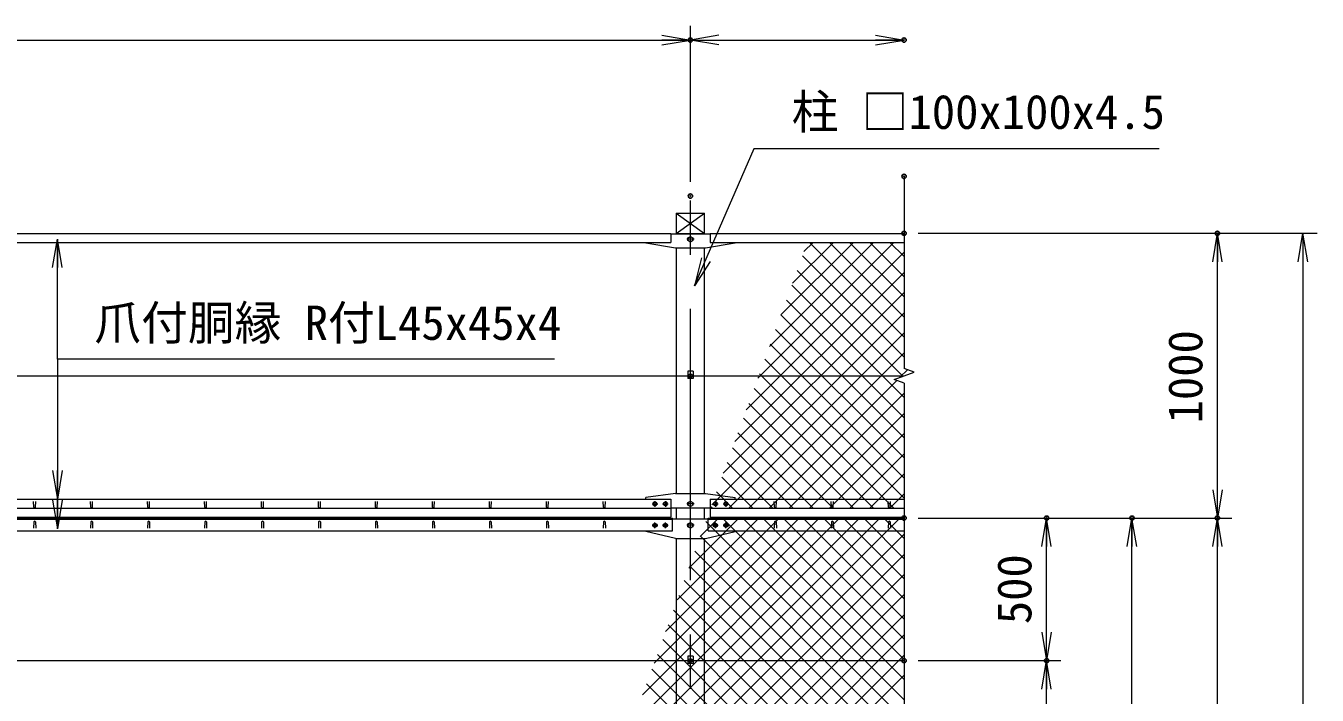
# Model space of a CAD drawing. Units: millimetres at full size. Extents: x -10500 to 10500, y -7425 to 7425.
# Drawn here: x -4846 to -314, y 104 to 2454 of the extents above; entities that cross this region are included whole.
import ezdxf
from ezdxf.enums import TextEntityAlignment as Align

# ---------------------------------------------------------------- set-up
doc = ezdxf.new("R2010")
doc.units = ezdxf.units.MM
doc.header["$LTSCALE"] = 30
doc.header["$PDMODE"] = 32
doc.header["$PDSIZE"] = 15
doc.linetypes.add('USER1', pattern=[50.8, 31.75, -6.35, 6.35, -6.35])
for name, color, linetype, lineweight in [('0-0_D-STR1', 1, 'Continuous', 18), ('0-1_0', 7, 'Continuous', 18), ('0-2_D-BMK', 2, 'USER1', 13), ('0-3_D-STR3', 3, 'Continuous', 13), ('0-7_D-STR-DIM', 7, 'Continuous', 13), ('0-9_D-STR-TXT', 7, 'Continuous', 13), ('0-A_D-STR2', 7, 'Continuous', 13)]:
    doc.layers.add(name, color=color, linetype=linetype, lineweight=lineweight)
doc.layers.add('0-8_Defpoints', color=253, linetype='Continuous')
doc.styles.add('ＭＳ ゴシック', font='')
doc.styles.get('ＭＳ ゴシック').set_extended_font_data('MS Gothic')

# ---------------------------------------------------------------- blocks, each defined once
blk = doc.blocks.new('_Open')
at = {"layer": '0-1_0'}
blk.add_line((-30, 5), (0, 0), dxfattribs=at)
blk.add_lwpolyline([(-30, -5), (0, 0), (-30, 0)], dxfattribs=at)

msp = doc.modelspace()

# ---------------------------------------------------------------- linework, layer by layer
at = {"layer": '0-0_D-STR1'}
for p, q in [((-2563.59, 1795.75), (-2563.59, 1723.62)), ((-2563.59, 1795.75), (-2463.59, 1795.75)), ((-2563.59, 1795.75), (-2463.59, 1725.04)), ((-2563.59, 1725.04), (-2463.59, 1795.75)), ((-2463.59, 1723.62), (-2463.59, 1795.75)), ((-8563.59, 1725.04), (-2582.84, 1725.04)), ((-2582.84, 1725.04), (-2582.84, 1693.22)), ((-2563.59, 1725.04), (-2463.59, 1725.04)), ((-2444.33, 1725.04), (-1763.59, 1725.04)), ((-2444.33, 1725.04), (-2444.33, 1693.22)), ((-8563.59, 1693.22), (-2582.84, 1693.22)), ((-2444.33, 1693.22), (-1763.59, 1693.22)), ((-2563.59, 1674.12), (-2563.59, 811.45)), ((-2463.59, 811.45), (-2463.59, 1674.12)), ((-8563.59, 792.36), (-2582.84, 792.36)), ((-4818.59, 763.9), (-4819.34, 783.22)), ((-4812.59, 763.9), (-4811.84, 783.22)), ((-4618.59, 763.9), (-4619.34, 783.22)), ((-4612.59, 763.9), (-4611.84, 783.22)), ((-4418.59, 763.9), (-4419.34, 783.22)), ((-4412.59, 763.9), (-4411.84, 783.22)), ((-4218.59, 763.9), (-4219.34, 783.22)), ((-4212.59, 763.9), (-4211.84, 783.22)), ((-4018.59, 763.9), (-4019.34, 783.22)), ((-4012.59, 763.9), (-4011.84, 783.22)), ((-3818.59, 763.9), (-3819.34, 783.22)), ((-3812.59, 763.9), (-3811.84, 783.22)), ((-3618.59, 763.9), (-3619.34, 783.22)), ((-3612.59, 763.9), (-3611.84, 783.22)), ((-3418.59, 763.9), (-3419.34, 783.22)), ((-3412.59, 763.9), (-3411.84, 783.22)), ((-3218.59, 763.9), (-3219.34, 783.22)), ((-3212.59, 763.9), (-3211.84, 783.22)), ((-3018.59, 763.9), (-3019.34, 783.22)), ((-3012.59, 763.9), (-3011.84, 783.22)), ((-2818.59, 763.9), (-2819.34, 783.22)), ((-2812.59, 763.9), (-2811.84, 783.22)), ((-2582.84, 792.36), (-2582.84, 728.72)), ((-2444.33, 792.36), (-1763.59, 792.36)), ((-2444.33, 792.36), (-2444.33, 728.72)), ((-2218.59, 763.9), (-2219.34, 783.22)), ((-2212.59, 763.9), (-2211.84, 783.22)), ((-2018.59, 763.9), (-2019.34, 783.22)), ((-2012.59, 763.9), (-2011.84, 783.22)), ((-1818.59, 763.9), (-1819.34, 783.22)), ((-1812.59, 763.9), (-1811.84, 783.22)), ((-8563.59, 760.54), (-2582.84, 760.54)), ((-8563.59, 728.72), (-2582.84, 728.72)), ((-2563.59, 761.96), (-2563.59, 723.19)), ((-2463.59, 723.19), (-2463.59, 761.96)), ((-2444.33, 760.54), (-1763.59, 760.54)), ((-2444.33, 728.72), (-1763.59, 728.72)), ((-8563.59, 725.19), (-2576.32, 725.19)), ((-8563.59, 721.19), (-2576.32, 721.19)), ((-8563.59, 680.19), (-2576.32, 680.19)), ((-4818.59, 712.06), (-4819.34, 690.56)), ((-4812.59, 712.06), (-4811.84, 690.56)), ((-4618.59, 712.06), (-4619.34, 690.56)), ((-4612.59, 712.06), (-4611.84, 690.56)), ((-4418.59, 712.06), (-4419.34, 690.56)), ((-4412.59, 712.06), (-4411.84, 690.56)), ((-4218.59, 712.06), (-4219.34, 690.56)), ((-4212.59, 712.06), (-4211.84, 690.56)), ((-4018.59, 712.06), (-4019.34, 690.56)), ((-4012.59, 712.06), (-4011.84, 690.56)), ((-3818.59, 712.06), (-3819.34, 690.56)), ((-3812.59, 712.06), (-3811.84, 690.56)), ((-3618.59, 712.06), (-3619.34, 690.56)), ((-3612.59, 712.06), (-3611.84, 690.56)), ((-3418.59, 712.06), (-3419.34, 690.56)), ((-3412.59, 712.06), (-3411.84, 690.56)), ((-3218.59, 712.06), (-3219.34, 690.56)), ((-3212.59, 712.06), (-3211.84, 690.56)), ((-3018.59, 712.06), (-3019.34, 690.56)), ((-3012.59, 712.06), (-3011.84, 690.56)), ((-2818.59, 712.06), (-2819.34, 690.56)), ((-2812.59, 712.06), (-2811.84, 690.56)), ((-2576.32, 680.19), (-2576.32, 725.19)), ((-2450.85, 725.19), (-1763.59, 725.19)), ((-2450.85, 680.19), (-2450.85, 725.19)), ((-2450.85, 721.19), (-1763.59, 721.19)), ((-2450.85, 680.19), (-1763.59, 680.19)), ((-2218.59, 712.06), (-2219.34, 690.56)), ((-2212.59, 712.06), (-2211.84, 690.56)), ((-2018.59, 712.06), (-2019.34, 690.56)), ((-2012.59, 712.06), (-2011.84, 690.56)), ((-1818.59, 712.06), (-1819.34, 690.56)), ((-1812.59, 712.06), (-1811.84, 690.56)), ((-2563.59, 653.19), (-2563.59, -2202.81)), ((-2463.59, -2202.81), (-2463.59, 653.19))]:
    msp.add_line(p, q, dxfattribs=at)
for centre, start, end in [((-4815.59, 765.15), 202.61986, 337.38014), ((-4615.59, 765.15), 202.61986, 337.38014), ((-4415.59, 765.15), 202.61986, 337.38014), ((-4215.59, 765.15), 202.61986, 337.38014), ((-4015.59, 765.15), 202.61986, 337.38014), ((-3815.59, 765.15), 202.61986, 337.38014), ((-3615.59, 765.15), 202.61986, 337.38014), ((-3415.59, 765.15), 202.61986, 337.38014), ((-3215.59, 765.15), 202.61986, 337.38014), ((-3015.59, 765.15), 202.61986, 337.38014), ((-2815.59, 765.15), 202.61986, 337.38014), ((-2215.59, 765.15), 202.61986, 337.38014), ((-2015.59, 765.15), 202.61986, 337.38014), ((-1815.59, 765.15), 202.61986, 337.38014), ((-4815.59, 710.81), 22.61986, 157.38014), ((-4615.59, 710.81), 22.61986, 157.38014), ((-4415.59, 710.81), 22.61986, 157.38014), ((-4215.59, 710.81), 22.61986, 157.38014), ((-4015.59, 710.81), 22.61986, 157.38014), ((-3815.59, 710.81), 22.61986, 157.38014), ((-3615.59, 710.81), 22.61986, 157.38014), ((-3415.59, 710.81), 22.61986, 157.38014), ((-3215.59, 710.81), 22.61986, 157.38014), ((-3015.59, 710.81), 22.61986, 157.38014), ((-2815.59, 710.81), 22.61986, 157.38014), ((-2215.59, 710.81), 22.61986, 157.38014), ((-2015.59, 710.81), 22.61986, 157.38014), ((-1815.59, 710.81), 22.61986, 157.38014)]:
    msp.add_arc(centre, 3.25, start, end, dxfattribs=at)
at = {"layer": '0-2_D-BMK'}
for p, q in [((-2513.59, -4064.81), (-2513.59, 1855.75)), ((-2500.84, 1704.53), (-2526.34, 1704.53)), ((-2523.59, 1225.11), (-2503.59, 1225.11)), ((-2648.27, 775.39), (-2628.27, 775.39)), ((-2638.27, 785.39), (-2638.27, 765.39)), ((-2611.32, 775.39), (-2591.32, 775.39)), ((-2601.32, 785.39), (-2601.32, 765.39)), ((-2500.84, 775.39), (-2526.34, 775.39)), ((-2435.85, 775.39), (-2415.85, 775.39)), ((-2425.85, 785.39), (-2425.85, 765.39)), ((-2398.9, 775.39), (-2378.9, 775.39)), ((-2388.9, 785.39), (-2388.9, 765.39)), ((-2648.27, 700.19), (-2628.27, 700.19)), ((-2638.27, 690.19), (-2638.27, 710.19)), ((-2611.32, 700.19), (-2591.32, 700.19)), ((-2601.32, 690.19), (-2601.32, 710.19)), ((-2500.84, 700.19), (-2526.34, 700.19)), ((-2435.85, 700.19), (-2415.85, 700.19)), ((-2425.85, 690.19), (-2425.85, 710.19)), ((-2398.9, 700.19), (-2378.9, 700.19)), ((-2388.9, 690.19), (-2388.9, 710.19)), ((-2523.59, 225.19), (-2503.59, 225.19))]:
    msp.add_line(p, q, dxfattribs=at)
at = {"layer": '0-3_D-STR3'}
for p, q in [((-2582.84, 1723.62), (-2444.33, 1723.62)), ((-2522.09, 1709.44), (-2513.59, 1714.34)), ((-2522.09, 1699.62), (-2522.09, 1709.44)), ((-2513.59, 1694.71), (-2522.09, 1699.62)), ((-2505.09, 1699.62), (-2513.59, 1694.71)), ((-8496.39, 1225.11), (-1763.59, 1225.11)), ((-2520.09, 1228.86), (-2513.59, 1232.62)), ((-2520.09, 1221.36), (-2520.09, 1228.86)), ((-2513.59, 1232.62), (-2507.09, 1228.86)), ((-2507.09, 1228.86), (-2507.09, 1221.36)), ((-2513.59, 1217.61), (-2520.09, 1221.36)), ((-2507.09, 1221.36), (-2513.59, 1217.61)), ((-2566.09, 811.45), (-2670.61, 797.39)), ((-2670.61, 792.36), (-2670.61, 797.39)), ((-2638.27, 782.9), (-2644.77, 779.14)), ((-2644.77, 779.14), (-2644.77, 771.64)), ((-2644.77, 771.64), (-2638.27, 767.89)), ((-2631.77, 779.14), (-2638.27, 782.9)), ((-2638.27, 767.89), (-2631.77, 771.64)), ((-2631.77, 771.64), (-2631.77, 779.14)), ((-2601.32, 782.9), (-2607.82, 779.14)), ((-2607.82, 779.14), (-2607.82, 771.64)), ((-2607.82, 771.64), (-2601.32, 767.89)), ((-2594.82, 779.14), (-2601.32, 782.9)), ((-2601.32, 767.89), (-2594.82, 771.64)), ((-2594.82, 771.64), (-2594.82, 779.14)), ((-2566.09, 811.45), (-2461.09, 811.45)), ((-2522.09, 780.3), (-2513.59, 785.21)), ((-2522.09, 770.48), (-2522.09, 780.3)), ((-2461.09, 811.45), (-2356.56, 797.39)), ((-2425.85, 782.9), (-2432.35, 779.14)), ((-2432.35, 779.14), (-2432.35, 771.64)), ((-2432.35, 771.64), (-2425.85, 767.89)), ((-2419.35, 779.14), (-2425.85, 782.9)), ((-2425.85, 767.89), (-2419.35, 771.64)), ((-2419.35, 771.64), (-2419.35, 779.14)), ((-2388.9, 782.9), (-2395.4, 779.14)), ((-2395.4, 779.14), (-2395.4, 771.64)), ((-2395.4, 771.64), (-2388.9, 767.89)), ((-2382.4, 779.14), (-2388.9, 782.9)), ((-2388.9, 767.89), (-2382.4, 771.64)), ((-2382.4, 771.64), (-2382.4, 779.14)), ((-2356.56, 792.36), (-2356.56, 797.39)), ((-2582.84, 761.96), (-2444.33, 761.96)), ((-2513.59, 765.58), (-2522.09, 770.48)), ((-2505.09, 770.48), (-2513.59, 765.58)), ((-2670.61, 680.19), (-2670.61, 678.19)), ((-2644.77, 703.94), (-2638.27, 707.69)), ((-2644.77, 696.43), (-2644.77, 703.94)), ((-2638.27, 692.68), (-2644.77, 696.43)), ((-2638.27, 707.69), (-2631.77, 703.94)), ((-2631.77, 696.43), (-2638.27, 692.68)), ((-2631.77, 703.94), (-2631.77, 696.43)), ((-2607.82, 703.94), (-2601.32, 707.69)), ((-2607.82, 696.43), (-2607.82, 703.94)), ((-2601.32, 692.68), (-2607.82, 696.43)), ((-2601.32, 707.69), (-2594.82, 703.94)), ((-2594.82, 696.43), (-2601.32, 692.68)), ((-2594.82, 703.94), (-2594.82, 696.43)), ((-2576.32, 723.19), (-2450.85, 723.19)), ((-2522.09, 705.09), (-2513.59, 710)), ((-2522.09, 695.28), (-2522.09, 705.09)), ((-2513.59, 690.37), (-2522.09, 695.28)), ((-2505.09, 695.28), (-2513.59, 690.37)), ((-2432.35, 703.94), (-2425.85, 707.69)), ((-2432.35, 696.43), (-2432.35, 703.94)), ((-2425.85, 692.68), (-2432.35, 696.43)), ((-2425.85, 707.69), (-2419.35, 703.94)), ((-2419.35, 696.43), (-2425.85, 692.68)), ((-2419.35, 703.94), (-2419.35, 696.43)), ((-2395.4, 703.94), (-2388.9, 707.69)), ((-2395.4, 696.43), (-2395.4, 703.94)), ((-2388.9, 692.68), (-2395.4, 696.43)), ((-2388.9, 707.69), (-2382.4, 703.94)), ((-2382.4, 696.43), (-2388.9, 692.68)), ((-2382.4, 703.94), (-2382.4, 696.43)), ((-2356.56, 680.19), (-2356.56, 678.19)), ((-2566.09, 653.19), (-2670.61, 678.19)), ((-2566.09, 653.19), (-2461.09, 653.19)), ((-2461.09, 653.19), (-2356.56, 678.19)), ((-2520.09, 228.94), (-2513.59, 232.69)), ((-2520.09, 221.43), (-2520.09, 228.94)), ((-2513.59, 232.69), (-2507.09, 228.94)), ((-2507.09, 228.94), (-2507.09, 221.43)), ((-8496.39, 225.19), (-1763.59, 225.19)), ((-2513.59, 217.68), (-2520.09, 221.43)), ((-2507.09, 221.43), (-2513.59, 217.68))]:
    msp.add_line(p, q, dxfattribs=at)
for points in [[(-2670.61, 1693.22), (-2670.61, 1691.8), (-2566.09, 1674.12), (-2461.09, 1674.12), (-2356.56, 1691.8), (-2356.56, 1693.22)], [(-2513.59, 1714.34), (-2505.09, 1709.44), (-2505.09, 1699.62)], [(-2504.09, 1241.11), (-2504.09, 1215.11), (-2523.09, 1215.11)], [(-2504.09, 1241.11), (-2523.09, 1241.11), (-2523.09, 1215.11)], [(-2513.59, 785.21), (-2505.09, 780.3), (-2505.09, 770.48)], [(-2513.59, 710), (-2505.09, 705.09), (-2505.09, 695.28)], [(-2504.09, 241.19), (-2504.09, 215.19), (-2523.09, 215.19)], [(-2504.09, 241.19), (-2523.09, 241.19), (-2523.09, 215.19)]]:
    msp.add_lwpolyline(points, dxfattribs=at)
for centre, radius in [((-2513.59, 1704.53), 8.25), ((-2513.59, 1225.11), 6.25), ((-2638.27, 775.39), 6.25), ((-2601.32, 775.39), 6.25), ((-2513.59, 775.39), 8.25), ((-2425.85, 775.39), 6.25), ((-2388.9, 775.39), 6.25), ((-2638.27, 700.19), 6.25), ((-2601.32, 700.19), 6.25), ((-2513.59, 700.19), 8.25), ((-2425.85, 700.19), 6.25), ((-2388.9, 700.19), 6.25), ((-2513.59, 225.19), 6.25)]:
    msp.add_circle(centre, radius, dxfattribs=at)
at = {"layer": '0-7_D-STR-DIM'}
for p, q in [((-2513.59, 1905.75), (-2513.59, 2453.69)), ((-2513.59, 1905.75), (-2513.59, 2453.69)), ((-5513.59, 2403.69), (-2513.59, 2403.69)), ((-2513.59, 2403.69), (-1763.59, 2403.69)), ((-1763.59, 1925.04), (-1763.59, 1250.77)), ((-1713.59, 1725.19), (-313.59, 1725.19)), ((-1713.59, 1725.19), (-613.59, 1725.19)), ((-663.59, 725.19), (-663.59, 1725.19)), ((-363.59, 1725.19), (-363.59, -3304.81)), ((-1798.82, 1212.29), (-1728.34, 1237.94)), ((-1728.34, 1237.94), (-1763.58, 1250.77)), ((-1763.58, 1199.46), (-1798.82, 1212.29)), ((-1763.59, 1199.47), (-1763.59, -749.15)), ((-1713.59, 725.19), (-1213.59, 725.19)), ((-1713.59, 725.19), (-913.59, 725.19)), ((-1713.59, 725.19), (-613.59, 725.19)), ((-1713.59, 725.19), (-613.59, 725.19)), ((-1263.59, 225.19), (-1263.59, 725.19)), ((-963.59, -2274.81), (-963.59, 725.19)), ((-663.59, -3304.81), (-663.59, 725.19)), ((-1713.59, 225.19), (-1213.59, 225.19)), ((-1713.59, 225.19), (-1213.59, 225.19)), ((-1263.59, -274.81), (-1263.59, 225.19))]:
    msp.add_line(p, q, dxfattribs=at)
at = {"layer": '0-8_Defpoints'}
for p in [(-2513.59, 2403.69), (-1763.59, 2403.69), (-1763.59, 1925.04), (-2513.59, 1855.75), (-1763.59, 1725.19), (-663.59, 1725.19), (-1763.59, 725.19), (-1763.59, 725.19), (-1263.59, 725.19), (-963.59, 725.19), (-663.59, 725.19), (-1763.59, 225.19), (-1263.59, 225.19)]:
    msp.add_point(p, dxfattribs=at)
at = {"layer": '0-9_D-STR-TXT'}
for q in [(-4735.65, 1703.25), (-4735.65, 794.36)]:
    msp.add_line((-4735.65, 1283.54), q, dxfattribs=at)
for points in [[(-868.17, 2021.61), (-2290.53, 2021.61), (-2498.74, 1543.1)], [(-2990.95, 1283.54), (-4735.65, 1283.54), (-4735.65, 690.23)]]:
    msp.add_lwpolyline(points, dxfattribs=at)
at = {"layer": '0-A_D-STR2'}
for p, q in [((-2276.86, 1216.09), (-1799.74, 1693.22)), ((-2236.4, 1327.27), (-1870.45, 1693.22)), ((-2195.93, 1438.44), (-1941.16, 1693.22)), ((-2155.47, 1549.62), (-2011.87, 1693.22)), ((-2115.01, 1660.79), (-2082.58, 1693.22)), ((-1763.58, 1360.66), (-2096.14, 1693.22)), ((-1763.58, 1431.37), (-2025.43, 1693.22)), ((-1763.58, 1502.08), (-1954.72, 1693.22)), ((-1763.58, 1572.79), (-1884.01, 1693.22)), ((-1763.59, 1643.51), (-1813.3, 1693.22)), ((-2317.33, 1104.92), (-1763.59, 1658.66)), ((-1763.58, 1289.95), (-2120.19, 1646.56)), ((-2357.79, 993.74), (-1763.58, 1587.95)), ((-1767.89, 1223.55), (-2139.06, 1594.71)), ((-1763.59, 1148.53), (-2157.93, 1542.87)), ((-2398.26, 882.57), (-1763.58, 1517.24)), ((-1763.59, 1077.82), (-2176.79, 1491.03)), ((-2438.72, 771.39), (-1763.58, 1446.53)), ((-1763.59, 1007.11), (-2195.66, 1439.19)), ((-2378.86, 760.54), (-1763.58, 1375.82)), ((-1763.59, 936.4), (-2214.53, 1387.35)), ((-1763.59, 865.69), (-2233.4, 1335.5)), ((-2308.15, 760.54), (-1763.58, 1305.12)), ((-1763.59, 794.98), (-2252.27, 1283.66)), ((-1799.86, 760.54), (-2271.14, 1231.82)), ((-1778.18, 1219.8), (-1751.58, 1246.4)), ((-1870.57, 760.54), (-2290.01, 1179.98)), ((-2237.44, 760.54), (-1789.2, 1208.79)), ((-2166.73, 760.54), (-1763.59, 1163.69)), ((-1941.28, 760.54), (-2308.88, 1128.14)), ((-2096.02, 760.54), (-1763.59, 1092.97)), ((-2011.99, 760.54), (-2327.75, 1076.3)), ((-2082.7, 760.54), (-2346.61, 1024.45)), ((-2025.31, 760.54), (-1763.59, 1022.26)), ((-2153.41, 760.54), (-2365.48, 972.61)), ((-2224.12, 760.54), (-2384.35, 920.77)), ((-1954.6, 760.54), (-1763.59, 951.55)), ((-2294.83, 760.54), (-2403.22, 868.93)), ((-1883.89, 760.54), (-1763.59, 880.84)), ((-2365.55, 760.54), (-2422.09, 817.09)), ((-1813.18, 760.54), (-1763.59, 810.13)), ((-2436.26, 760.54), (-2440.96, 765.24)), ((-2843.37, -340.36), (-1781.82, 721.19)), ((-2802.9, -229.18), (-1852.53, 721.19)), ((-2762.44, -118.01), (-1923.24, 721.19)), ((-2721.97, -6.83), (-1993.95, 721.19)), ((-2681.51, 104.34), (-2064.66, 721.19)), ((-2641.04, 215.52), (-2135.37, 721.19)), ((-2600.58, 326.69), (-2206.09, 721.19)), ((-2560.11, 437.87), (-2276.8, 721.19)), ((-2519.65, 549.04), (-2347.51, 721.19)), ((-2479.19, 660.22), (-2418.22, 721.19)), ((-1763.58, 17.16), (-2459.83, 713.4)), ((-1763.58, 87.87), (-2396.9, 721.19)), ((-1763.58, 158.58), (-2326.19, 721.19)), ((-1763.58, 229.29), (-2255.48, 721.19)), ((-1763.58, 300), (-2184.77, 721.19)), ((-1763.58, 370.71), (-2114.06, 721.19)), ((-1763.58, 441.42), (-2043.35, 721.19)), ((-1763.59, 512.14), (-1972.64, 721.19)), ((-1763.59, 582.85), (-1901.93, 721.19)), ((-1763.59, 653.56), (-1831.22, 721.19)), ((-2883.83, -451.53), (-1763.59, 668.71)), ((-1763.58, -53.55), (-2478.7, 661.56)), ((-2924.29, -562.71), (-1763.59, 598)), ((-1763.58, -124.27), (-2497.57, 609.72)), ((-1763.58, -194.98), (-2516.43, 557.88)), ((-2964.76, -673.88), (-1763.59, 527.29)), ((-1763.58, -265.69), (-2535.3, 506.04)), ((-3005.22, -785.06), (-1763.58, 456.58)), ((-1763.58, -336.4), (-2554.17, 454.19)), ((-3045.69, -896.23), (-1763.58, 385.87)), ((-1763.58, -407.11), (-2573.04, 402.35)), ((-1763.58, -477.82), (-2591.91, 350.51)), ((-3086.15, -1007.41), (-1763.58, 315.16)), ((-1763.58, -548.53), (-2610.78, 298.67)), ((-3126.62, -1118.58), (-1763.58, 244.45)), ((-1763.58, -619.24), (-2629.65, 246.83)), ((-1763.58, -689.95), (-2648.52, 194.98)), ((-3167.08, -1229.76), (-1763.58, 173.74)), ((-1753.21, -771.04), (-2667.39, 143.14))]:
    msp.add_line(p, q, dxfattribs=at)

# ---------------------------------------------------------------- block references
at = {"layer": '0-7_D-STR-DIM', "xscale": 3.333333, "yscale": 3.333333}
for p in [(-2513.59, 2403.69), (-1763.59, 2403.69)]:
    msp.add_blockref('_Open', p, dxfattribs=at)
for p, rotation in [((-2513.59, 2403.69), 180), ((-663.59, 1725.19), 90), ((-363.59, 1725.19), 90), ((-663.59, 725.19), 270), ((-1263.59, 725.19), 90), ((-963.59, 725.19), 90), ((-663.59, 725.19), 90), ((-1263.59, 225.19), 270), ((-1263.59, 225.19), 90)]:
    msp.add_blockref('_Open', p, dxfattribs=dict(at, rotation=rotation))
at = {"layer": '0-9_D-STR-TXT', "xscale": 3.333333, "yscale": 3.333333}
for p, rotation in [((-4735.65, 1705.25), 90), ((-2499.54, 1541.26), 246.48485), ((-4735.65, 792.36), 270), ((-4735.65, 688.23), 270)]:
    msp.add_blockref('_Open', p, dxfattribs=dict(at, rotation=rotation))

# ---------------------------------------------------------------- texts
at = {"layer": '0-7_D-STR-DIM', "style": 'ＭＳ ゴシック'}
for s, p in [('1000', (-680.46, 1057.89)), ('500', (-1280.46, 352.97))]:
    msp.add_text(s, height=120.3, rotation=90, dxfattribs=at).set_placement(p, align=Align.BOTTOM_LEFT)
at = {"layer": '0-9_D-STR-TXT', "style": 'ＭＳ ゴシック'}
for s, p in [('柱 □100x100x4.5', (-2158.14, 2055.61)), ('爪付胴縁 R付L45x45x4', (-4605.8, 1315.01))]:
    msp.add_text(s, height=120.3, dxfattribs=at).set_placement(p, align=Align.BOTTOM_LEFT)

doc.saveas('drawing.dxf')
